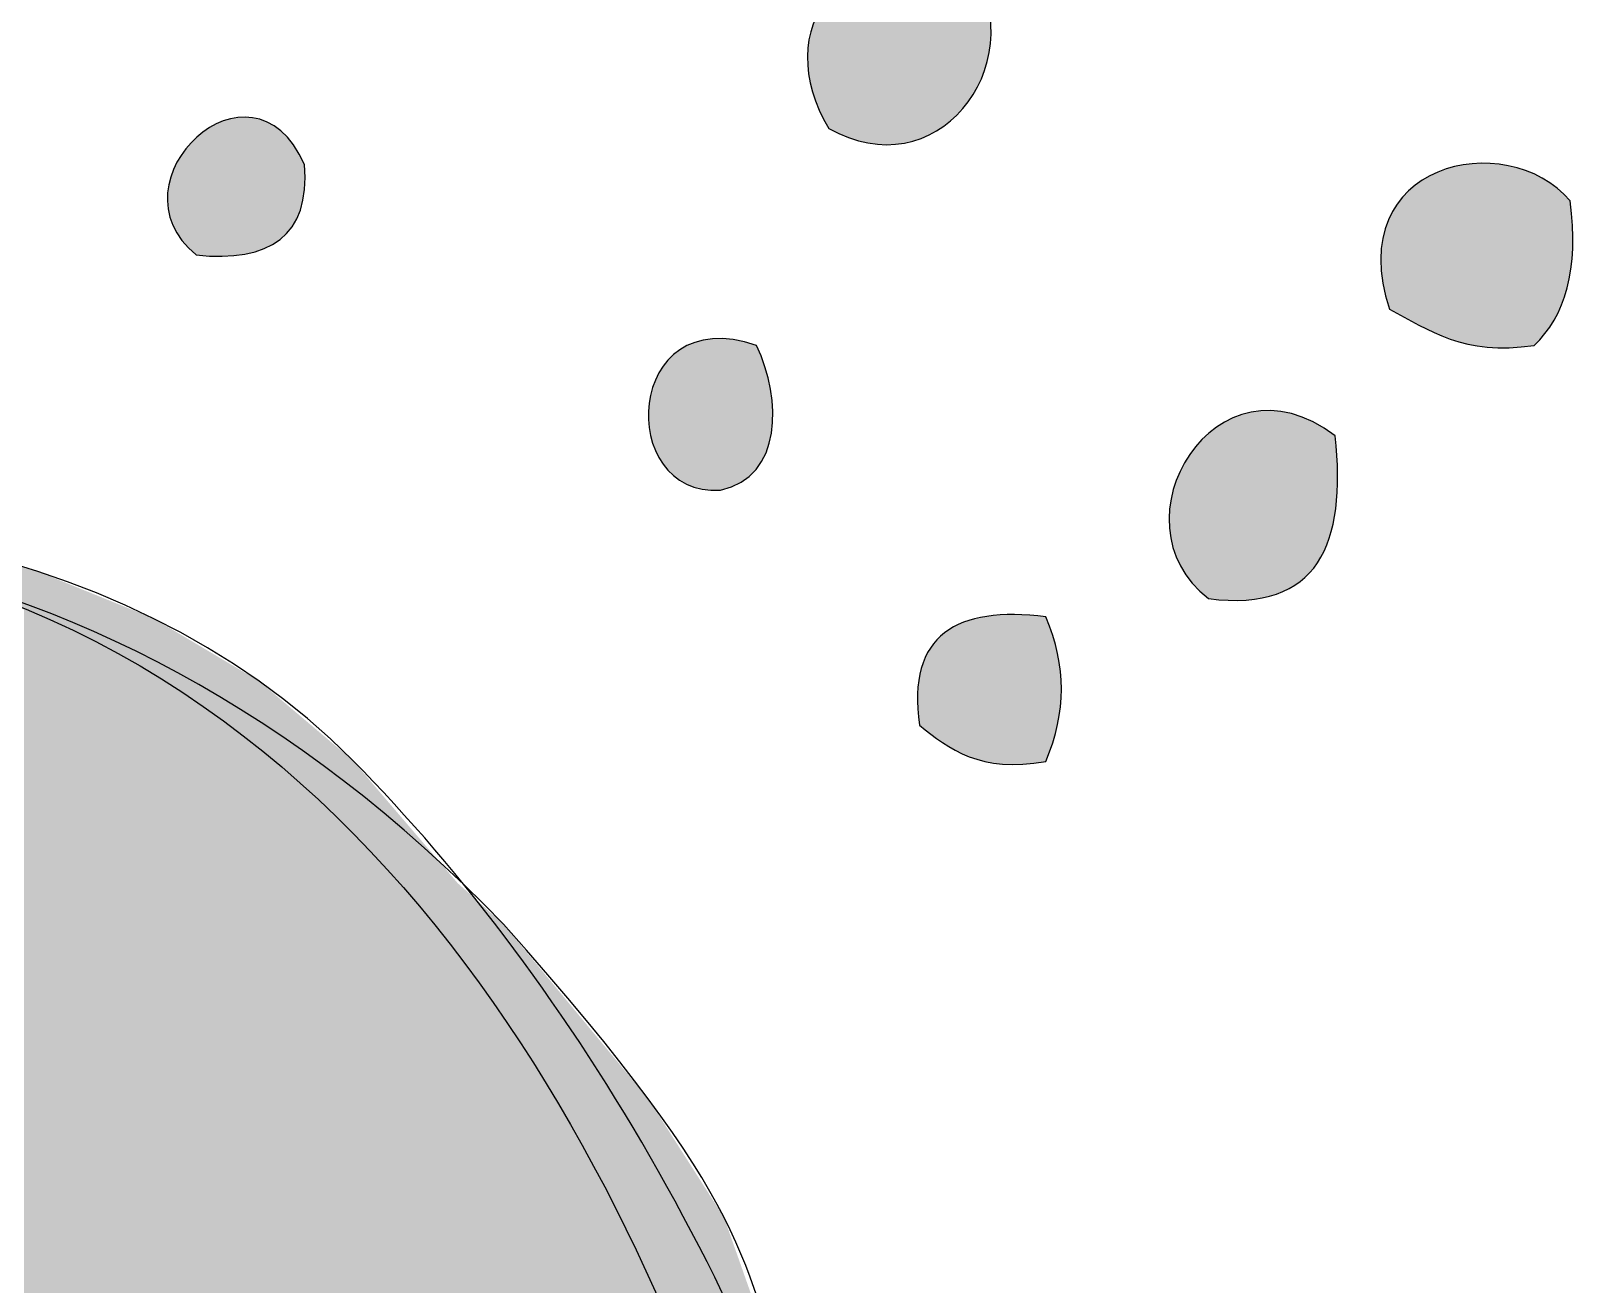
# Model space of a CAD drawing. Extents: x 1.3 to 10.6, y -15.3 to -4.1.
# Drawn here: x 6.541 to 10.571, y -9.14 to -5.879 of the extents above; entities that cross this region are included whole.
import ezdxf

# ---------------------------------------------------------------- set-up
doc = ezdxf.new("R2010")
doc.units = 0
doc.layers.add('_____2', color=7, linetype='CONTINUOUS')

# ---------------------------------------------------------------- blocks, each defined once
blk = doc.blocks.new('*U22')
at = {"layer": '_____2', "color": 7}
for points in [[(6.3361, -7.3134), (6.3361, -7.2282), (6.5587, -7.3985)], [(6.5587, -7.3985), (6.3361, -7.2282), (6.5587, -7.2857)], [(6.5587, -7.3985), (6.5587, -7.2857), (6.5899, -7.4104)], [(6.5899, -7.4104), (6.5899, -7.2983), (6.8251, -7.5317)], [(6.8251, -7.5317), (6.5899, -7.2983), (6.8251, -7.3938)], [(6.8251, -7.5317), (6.8251, -7.3938), (6.8593, -7.5567)], [(6.8593, -7.5567), (6.8593, -7.4077), (7.1346, -7.7579)], [(7.1346, -7.7579), (7.1346, -7.5711), (7.242, -7.8364)], [(7.242, -7.8364), (7.242, -7.6619), (7.3784, -7.9802)], [(7.3784, -7.9802), (7.3784, -7.7773), (7.5924, -8.2058)], [(7.5924, -8.2058), (7.5924, -8.0276), (7.7979, -8.4985)], [(7.7979, -8.4985), (7.7979, -8.2679), (7.8818, -8.618)], [(7.8818, -8.618), (7.8818, -8.3971), (8.116, -9.0512)], [(8.116, -9.0512), (8.116, -8.7573), (8.1747, -9.1886)], [(8.1747, -9.1886), (8.1747, -8.8475), (8.3006, -9.4835)], [(8.3006, -9.4835), (8.3006, -9.1066), (8.4224, -9.8573)]]:
    blk.add_solid(points, dxfattribs=at)
at = {"layer": '_____2', "color": 7, "extrusion": (0, 0, -1)}
for points in [[(-6.5899, -7.4104), (-6.5587, -7.2857), (-6.5899, -7.2983)], [(-6.8593, -7.5567), (-6.8251, -7.3938), (-6.8593, -7.4077)], [(-7.1346, -7.7579), (-6.8593, -7.4077), (-7.1346, -7.5711)], [(-7.242, -7.8364), (-7.1346, -7.5711), (-7.242, -7.6619)], [(-7.3784, -7.9802), (-7.242, -7.6619), (-7.3784, -7.7773)], [(-7.5924, -8.2058), (-7.3784, -7.7773), (-7.5924, -8.0276)], [(-7.7979, -8.4985), (-7.5924, -8.0276), (-7.7979, -8.2679)], [(-7.8818, -8.618), (-7.7979, -8.2679), (-7.8818, -8.3971)], [(-8.116, -9.0512), (-7.8818, -8.3971), (-8.116, -8.7573)], [(-8.1747, -9.1886), (-8.116, -8.7573), (-8.1747, -8.8475)], [(-8.3006, -9.4835), (-8.1747, -8.8475), (-8.3006, -9.1066)], [(-8.4224, -9.8573), (-8.3006, -9.1066), (-8.4224, -9.3572)]]:
    blk.add_solid(points, dxfattribs=at)
blk = doc.blocks.new('BLOCK_3')
at = {"layer": '_____2'}
blk.add_open_spline([(9.4075, -13.2185), (9.1615, -13.0845), (9.0265, -12.8213), (8.9462, -12.5729), (8.631, -11.5962), (8.6734, -10.4626), (8.3006, -9.4835), (7.8696, -8.3514), (6.9691, -6.9765), (5.1191, -7.224), (4.1929, -7.3479), (3.5099, -7.9168), (3.1362, -8.6996), (3.3636, -7.2443), (6.1729, -6.56), (7.3784, -7.7773), (7.9568, -8.3612), (8.4777, -9.248), (8.7157, -10.1751), (8.9755, -11.1871), (8.9349, -12.329), (9.4075, -13.2185)], degree=3, knots=[0, 0, 0, 0, 1, 1, 1, 2, 2, 2, 3, 3, 3, 4, 4, 4, 5, 5, 5, 6, 6, 6, 7, 7, 7, 7], dxfattribs=at)
at = {"layer": '_____2', "color": 7}
blk.add_blockref('*U22', (0, 0), dxfattribs=at)
blk = doc.blocks.new('BLOCK_2')
at = {"layer": '_____2'}
blk.add_blockref('BLOCK_3', (0, 0), dxfattribs=at)
blk = doc.blocks.new('*U6')
at = {"layer": '_____2', "color": 7}
for points in [[(8.7196, -6.1706), (8.6811, -5.7327), (8.7196, -5.7132)], [(8.7213, -6.1708), (8.7196, -5.7132), (8.7213, -5.7123)], [(8.7196, -6.1706), (8.7196, -5.7132), (8.7213, -6.1708)], [(8.7667, -6.1749), (8.7213, -5.7123), (8.7667, -5.6978)], [(8.7213, -6.1708), (8.7213, -5.7123), (8.7667, -6.1749)], [(8.7682, -6.1751), (8.7667, -5.6978), (8.7682, -5.6975)], [(8.7667, -6.1749), (8.7667, -5.6978), (8.7682, -6.1751)], [(8.8146, -6.1708), (8.7682, -5.6975), (8.8146, -5.69)], [(8.8169, -6.1701), (8.8146, -5.69), (8.8169, -5.6896)], [(8.8582, -6.1585), (8.8169, -5.6896), (8.8582, -5.6887)], [(8.8718, -6.1519), (8.8582, -5.6887), (8.8718, -5.6884)], [(8.6463, -6.1459), (8.6179, -5.7878), (8.6463, -5.7583)], [(8.6693, -6.1567), (8.6463, -5.7583), (8.6693, -5.7414)], [(8.6463, -6.1459), (8.6463, -5.7583), (8.6693, -6.1567)], [(8.6811, -6.16), (8.6693, -5.7414), (8.6811, -5.7327)], [(8.6693, -6.1567), (8.6693, -5.7414), (8.6811, -6.16)], [(8.6811, -6.16), (8.6811, -5.7327), (8.7196, -6.1706)], [(8.6172, -6.1312), (8.5939, -5.823), (8.6172, -5.7886)], [(8.6179, -6.1326), (8.6172, -5.7886), (8.6179, -5.7878)], [(8.6172, -6.1312), (8.6172, -5.7886), (8.6179, -6.1326)], [(8.6179, -6.1326), (8.6179, -5.7878), (8.6463, -6.1459)], [(8.5927, -6.085), (8.5768, -5.861), (8.5927, -5.8258)], [(8.5939, -6.0873), (8.5927, -5.8258), (8.5939, -5.823)], [(8.5927, -6.085), (8.5927, -5.8258), (8.5939, -6.0873)], [(8.5939, -6.0873), (8.5939, -5.823), (8.6172, -6.1312)], [(8.5752, -6.0376), (8.5662, -5.9021), (8.5752, -5.8674)], [(8.5768, -6.0421), (8.5752, -5.8674), (8.5768, -5.861)], [(8.5752, -6.0376), (8.5752, -5.8674), (8.5768, -6.0421)], [(8.5768, -6.0421), (8.5768, -5.861), (8.5927, -6.085)], [(8.5651, -5.9909), (8.5622, -5.9455), (8.5651, -5.9139)], [(8.5662, -5.9959), (8.5651, -5.9139), (8.5662, -5.9021)], [(8.5651, -5.9909), (8.5651, -5.9139), (8.5662, -5.9959)], [(8.5662, -5.9959), (8.5662, -5.9021), (8.5752, -6.0376)]]:
    blk.add_solid(points, dxfattribs=at)
at = {"layer": '_____2', "color": 7, "extrusion": (0, 0, -1)}
for points in [[(-8.7682, -6.1751), (-8.7682, -5.6975), (-8.8146, -6.1708)], [(-8.8146, -6.1708), (-8.8146, -5.69), (-8.8169, -6.1701)], [(-8.8169, -6.1701), (-8.8169, -5.6896), (-8.8582, -6.1585)], [(-8.8582, -6.1585), (-8.8582, -5.6887), (-8.8718, -6.1519)], [(-8.8718, -6.1519), (-8.8718, -5.6884), (-8.8984, -6.139)], [(-8.8984, -6.139), (-8.8718, -5.6884), (-8.8984, -5.6912)], [(-8.8984, -6.139), (-8.8984, -5.6912), (-8.9311, -6.1156)], [(-8.9311, -6.1156), (-8.8984, -5.6912), (-8.9311, -5.6947)], [(-8.9311, -6.1156), (-8.9311, -5.6947), (-8.9348, -6.113)], [(-8.9348, -6.113), (-8.9311, -5.6947), (-8.9348, -5.6955)], [(-8.9348, -6.113), (-8.9348, -5.6955), (-8.9666, -6.0812)], [(-8.9666, -6.0812), (-8.9348, -5.6955), (-8.9666, -5.7027)], [(-8.9666, -6.0812), (-8.9666, -5.7027), (-8.9935, -6.0444)], [(-8.9935, -6.0444), (-8.9666, -5.7027), (-8.9935, -5.7088)], [(-8.9935, -6.0444), (-8.9935, -5.7088), (-8.9945, -6.0426)], [(-8.9945, -6.0426), (-8.9935, -5.7088), (-8.9945, -5.709)], [(-8.9945, -6.0426), (-8.9945, -5.709), (-9.0148, -6.0034)], [(-9.0148, -6.0034), (-8.9945, -5.709), (-9.0148, -5.7527)], [(-9.0148, -6.0034), (-9.0148, -5.7527), (-9.0182, -5.9932)], [(-9.0182, -5.9932), (-9.0148, -5.7527), (-9.0182, -5.7601)], [(-9.0182, -5.9932), (-9.0182, -5.7601), (-9.0299, -5.9588)], [(-9.0299, -5.9588), (-9.0182, -5.7601), (-9.0299, -5.8004)], [(-9.0299, -5.9588), (-9.0299, -5.8004), (-9.0331, -5.941)], [(-9.0331, -5.941), (-9.0299, -5.8004), (-9.0331, -5.8114)], [(-9.0331, -5.941), (-9.0331, -5.8114), (-9.0384, -5.9115)], [(-9.0384, -5.9115), (-9.0331, -5.8114), (-9.0384, -5.8524)], [(-9.0384, -5.9115), (-9.0384, -5.8524), (-9.0397, -5.8621)]]:
    blk.add_solid(points, dxfattribs=at)
blk = doc.blocks.new('*U7')
at = {"layer": '_____2', "color": 7}
for points in [[(7.0386, -6.4653), (7.0054, -6.1307), (7.0386, -6.1147)], [(7.0415, -6.4651), (7.0386, -6.1147), (7.0415, -6.1133)], [(7.0694, -6.4637), (7.0415, -6.1133), (7.0694, -6.1066)], [(7.0794, -6.4623), (7.0694, -6.1066), (7.0794, -6.1042)], [(7.0979, -6.4599), (7.0794, -6.1042), (7.0979, -6.1032)], [(7.0987, -6.4597), (7.0979, -6.1032), (7.0987, -6.1032)], [(6.9708, -6.4621), (6.9506, -6.1786), (6.9708, -6.1571)], [(6.9725, -6.4622), (6.9708, -6.1571), (6.9725, -6.1553)], [(6.9708, -6.4621), (6.9708, -6.1571), (6.9725, -6.4622)], [(7.0054, -6.4637), (6.9725, -6.1553), (7.0054, -6.1307)], [(6.9725, -6.4622), (6.9725, -6.1553), (7.0054, -6.4637)], [(7.0054, -6.4637), (7.0054, -6.1307), (7.0386, -6.4653)], [(6.9339, -6.4244), (6.9209, -6.2209), (6.9339, -6.2011)], [(6.9439, -6.436), (6.9339, -6.2011), (6.9439, -6.1858)], [(6.9339, -6.4244), (6.9339, -6.2011), (6.9439, -6.436)], [(6.9506, -6.4437), (6.9439, -6.1858), (6.9506, -6.1786)], [(6.9439, -6.436), (6.9439, -6.1858), (6.9506, -6.4437)], [(6.9506, -6.4437), (6.9506, -6.1786), (6.9708, -6.4621)], [(6.9204, -6.4045), (6.91, -6.2469), (6.9204, -6.2221)], [(6.9209, -6.4053), (6.9204, -6.2221), (6.9209, -6.2209)], [(6.9204, -6.4045), (6.9204, -6.2221), (6.9209, -6.4053)], [(6.9209, -6.4053), (6.9209, -6.2209), (6.9339, -6.4244)], [(6.9026, -6.3633), (6.8981, -6.2936), (6.9026, -6.2703)], [(6.9048, -6.3693), (6.9026, -6.2703), (6.9048, -6.2596)], [(6.9026, -6.3633), (6.9026, -6.2703), (6.9048, -6.3693)], [(6.91, -6.3841), (6.9048, -6.2596), (6.91, -6.2469)], [(6.9048, -6.3693), (6.9048, -6.2596), (6.91, -6.3841)], [(6.91, -6.3841), (6.91, -6.2469), (6.9204, -6.4045)], [(6.8967, -6.3277), (6.8962, -6.3214), (6.8967, -6.3005)], [(6.8981, -6.3424), (6.8967, -6.3005), (6.8981, -6.2936)], [(6.8967, -6.3277), (6.8967, -6.3005), (6.8981, -6.3424)], [(6.8981, -6.3424), (6.8981, -6.2936), (6.9026, -6.3633)]]:
    blk.add_solid(points, dxfattribs=at)
at = {"layer": '_____2', "color": 7, "extrusion": (0, 0, -1)}
for points in [[(-7.0386, -6.4653), (-7.0386, -6.1147), (-7.0415, -6.4651)], [(-7.0415, -6.4651), (-7.0415, -6.1133), (-7.0694, -6.4637)], [(-7.0694, -6.4637), (-7.0694, -6.1066), (-7.0794, -6.4623)], [(-7.0794, -6.4623), (-7.0794, -6.1042), (-7.0979, -6.4599)], [(-7.0979, -6.4599), (-7.0979, -6.1032), (-7.0987, -6.4597)], [(-7.0987, -6.4597), (-7.0987, -6.1032), (-7.1179, -6.4553)], [(-7.1179, -6.4553), (-7.0987, -6.1032), (-7.1179, -6.1047)], [(-7.1179, -6.4553), (-7.1179, -6.1047), (-7.1243, -6.4539)], [(-7.1243, -6.4539), (-7.1179, -6.1047), (-7.1243, -6.1061)], [(-7.1243, -6.4539), (-7.1243, -6.1061), (-7.137, -6.4495)], [(-7.137, -6.4495), (-7.1243, -6.1061), (-7.137, -6.1089)], [(-7.137, -6.4495), (-7.137, -6.1089), (-7.1483, -6.4456)], [(-7.1483, -6.4456), (-7.137, -6.1089), (-7.1483, -6.1132)], [(-7.1483, -6.4456), (-7.1483, -6.1132), (-7.1558, -6.4419)], [(-7.1558, -6.4419), (-7.1483, -6.1132), (-7.1558, -6.116)], [(-7.1558, -6.4419), (-7.1558, -6.116), (-7.17, -6.4349)], [(-7.17, -6.4349), (-7.1558, -6.116), (-7.17, -6.1239)], [(-7.17, -6.4349), (-7.17, -6.1239), (-7.1741, -6.4322)], [(-7.1741, -6.4322), (-7.17, -6.1239), (-7.1741, -6.1261)], [(-7.1741, -6.4322), (-7.1741, -6.1261), (-7.1894, -6.4219)], [(-7.1894, -6.4219), (-7.1741, -6.1261), (-7.1894, -6.1375)], [(-7.1894, -6.4219), (-7.1894, -6.1375), (-7.1918, -6.4198)], [(-7.1918, -6.4198), (-7.1894, -6.1375), (-7.1918, -6.1393)], [(-7.1918, -6.4198), (-7.1918, -6.1393), (-7.2063, -6.4065)], [(-7.2063, -6.4065), (-7.1918, -6.1393), (-7.2063, -6.1536)], [(-7.2063, -6.4065), (-7.2063, -6.1536), (-7.2086, -6.4037)], [(-7.2086, -6.4037), (-7.2063, -6.1536), (-7.2086, -6.1559)], [(-7.2086, -6.4037), (-7.2086, -6.1559), (-7.2208, -6.3886)], [(-7.2208, -6.3886), (-7.2086, -6.1559), (-7.2208, -6.1711)], [(-7.2208, -6.3886), (-7.2208, -6.1711), (-7.2246, -6.3822)], [(-7.2246, -6.3822), (-7.2208, -6.1711), (-7.2246, -6.1759)], [(-7.2246, -6.3822), (-7.2246, -6.1759), (-7.2327, -6.3682)], [(-7.2327, -6.3682), (-7.2246, -6.1759), (-7.2327, -6.1889)], [(-7.2327, -6.3682), (-7.2327, -6.1889), (-7.2394, -6.3519)], [(-7.2394, -6.3519), (-7.2327, -6.1889), (-7.2394, -6.1995)], [(-7.2394, -6.3519), (-7.2394, -6.1995), (-7.2421, -6.3453)], [(-7.2421, -6.3453), (-7.2394, -6.1995), (-7.2421, -6.2049)], [(-7.2421, -6.3453), (-7.2421, -6.2049), (-7.2489, -6.3197)], [(-7.2489, -6.3197), (-7.2421, -6.2049), (-7.2489, -6.2186)], [(-7.2489, -6.3197), (-7.2489, -6.2186), (-7.253, -6.2915)], [(-7.253, -6.2915), (-7.2489, -6.2186), (-7.253, -6.2268)], [(-7.253, -6.2915), (-7.253, -6.2268), (-7.2543, -6.2605)]]:
    blk.add_solid(points, dxfattribs=at)
blk = doc.blocks.new('*U8')
at = {"layer": '_____2', "color": 7}
for points in [[(10.235, -6.6808), (10.2029, -6.2462), (10.235, -6.2357)], [(10.2465, -6.6841), (10.235, -6.2357), (10.2465, -6.2319)], [(10.235, -6.6808), (10.235, -6.2357), (10.2465, -6.6841)], [(10.2808, -6.6938), (10.2465, -6.2319), (10.2808, -6.2263)], [(10.2465, -6.6841), (10.2465, -6.2319), (10.2808, -6.6938)], [(10.2925, -6.6957), (10.2808, -6.2263), (10.2925, -6.2244)], [(10.2808, -6.6938), (10.2808, -6.2263), (10.2925, -6.6957)], [(10.3317, -6.7018), (10.2925, -6.2244), (10.3317, -6.2238)], [(10.2925, -6.6957), (10.2925, -6.2244), (10.3317, -6.7018)], [(10.3394, -6.702), (10.3317, -6.2238), (10.3394, -6.2237)], [(10.3317, -6.7018), (10.3317, -6.2238), (10.3394, -6.702)], [(10.3394, -6.702), (10.3394, -6.2237), (10.3862, -6.7034)], [(10.3862, -6.7034), (10.3862, -6.2296), (10.3889, -6.7035)], [(10.1536, -6.6445), (10.127, -6.2949), (10.1536, -6.2742)], [(10.1626, -6.649), (10.1536, -6.2742), (10.1626, -6.2672)], [(10.1536, -6.6445), (10.1536, -6.2742), (10.1626, -6.649)], [(10.1931, -6.6639), (10.1626, -6.2672), (10.1931, -6.2513)], [(10.1626, -6.649), (10.1626, -6.2672), (10.1931, -6.6639)], [(10.2029, -6.6678), (10.1931, -6.2513), (10.2029, -6.2462)], [(10.1931, -6.6639), (10.1931, -6.2513), (10.2029, -6.6678)], [(10.2029, -6.6678), (10.2029, -6.2462), (10.235, -6.6808)], [(10.127, -6.6302), (10.0972, -6.3295), (10.127, -6.2949)], [(10.127, -6.6302), (10.127, -6.2949), (10.1536, -6.6445)], [(10.0772, -6.6034), (10.0744, -6.3707), (10.0772, -6.3648)], [(10.0848, -6.6075), (10.0772, -6.3648), (10.0848, -6.3492)], [(10.0772, -6.6034), (10.0772, -6.3648), (10.0848, -6.6075)], [(10.0972, -6.6141), (10.0848, -6.3492), (10.0972, -6.3295)], [(10.0848, -6.6075), (10.0848, -6.3492), (10.0972, -6.6141)], [(10.0972, -6.6141), (10.0972, -6.3295), (10.127, -6.6302)], [(10.066, -6.5632), (10.06, -6.4178), (10.066, -6.3939)], [(10.0671, -6.5684), (10.066, -6.3939), (10.0671, -6.3908)], [(10.066, -6.5632), (10.066, -6.3939), (10.0671, -6.5684)], [(10.0744, -6.5935), (10.0671, -6.3908), (10.0744, -6.3707)], [(10.0671, -6.5684), (10.0671, -6.3908), (10.0744, -6.5935)], [(10.0744, -6.5935), (10.0744, -6.3707), (10.0772, -6.6034)], [(10.0559, -6.5035), (10.0546, -6.4735), (10.0559, -6.4459)], [(10.056, -6.5037), (10.0559, -6.4459), (10.056, -6.4453)], [(10.0559, -6.5035), (10.0559, -6.4459), (10.056, -6.5037)], [(10.0598, -6.5332), (10.056, -6.4453), (10.0598, -6.4187)], [(10.056, -6.5037), (10.056, -6.4453), (10.0598, -6.5332)], [(10.06, -6.5351), (10.0598, -6.4187), (10.06, -6.4178)], [(10.0598, -6.5332), (10.0598, -6.4187), (10.06, -6.5351)], [(10.06, -6.5351), (10.06, -6.4178), (10.066, -6.5632)]]:
    blk.add_solid(points, dxfattribs=at)
at = {"layer": '_____2', "color": 7, "extrusion": (0, 0, -1)}
for points in [[(-10.3862, -6.7034), (-10.3394, -6.2237), (-10.3862, -6.2296)], [(-10.3889, -6.7035), (-10.3862, -6.2296), (-10.3889, -6.2304)], [(-10.3889, -6.7035), (-10.3889, -6.2304), (-10.4316, -6.6995)], [(-10.4316, -6.6995), (-10.3889, -6.2304), (-10.4316, -6.2424)], [(-10.4316, -6.6995), (-10.4316, -6.2424), (-10.4538, -6.6974)], [(-10.4538, -6.6974), (-10.4316, -6.2424), (-10.4538, -6.2524)], [(-10.4538, -6.6974), (-10.4538, -6.2524), (-10.4745, -6.6748)], [(-10.4745, -6.6748), (-10.4538, -6.2524), (-10.4745, -6.2618)], [(-10.4745, -6.6748), (-10.4745, -6.2618), (-10.4819, -6.6668)], [(-10.4819, -6.6668), (-10.4745, -6.2618), (-10.4819, -6.2668)], [(-10.4819, -6.6668), (-10.4819, -6.2668), (-10.5057, -6.6317)], [(-10.5057, -6.6317), (-10.4819, -6.2668), (-10.5057, -6.2827)], [(-10.5057, -6.6317), (-10.5057, -6.2827), (-10.5137, -6.6154)], [(-10.5137, -6.6154), (-10.5057, -6.2827), (-10.5137, -6.288)], [(-10.5137, -6.6154), (-10.5137, -6.288), (-10.525, -6.5922)], [(-10.525, -6.5922), (-10.5137, -6.288), (-10.525, -6.2989)], [(-10.525, -6.5922), (-10.525, -6.2989), (-10.5396, -6.548)], [(-10.5396, -6.548), (-10.525, -6.2989), (-10.5396, -6.3129)], [(-10.5396, -6.548), (-10.5396, -6.3129), (-10.5478, -6.5064)], [(-10.5478, -6.5064), (-10.5396, -6.3129), (-10.5478, -6.3209)], [(-10.5478, -6.5064), (-10.5478, -6.3209), (-10.5493, -6.4989)], [(-10.5493, -6.4989), (-10.5478, -6.3209), (-10.5493, -6.3375)], [(-10.5493, -6.4989), (-10.5493, -6.3375), (-10.5536, -6.4498)], [(-10.5536, -6.4498), (-10.5493, -6.3375), (-10.5536, -6.3855)], [(-10.5536, -6.4498), (-10.5536, -6.3855), (-10.5541, -6.4448)]]:
    blk.add_solid(points, dxfattribs=at)
blk = doc.blocks.new('*U9')
at = {"layer": '_____2', "color": 7}
for points in [[(8.2879, -7.0716), (8.2688, -6.6896), (8.2879, -6.6844)], [(8.2909, -7.072), (8.2879, -6.6844), (8.2909, -6.6835)], [(8.2879, -7.0716), (8.2879, -6.6844), (8.2909, -7.072)], [(8.3109, -7.0743), (8.2909, -6.6835), (8.3109, -6.6807)], [(8.2909, -7.072), (8.2909, -6.6835), (8.3109, -7.0743)], [(8.3149, -7.0742), (8.3109, -6.6807), (8.3149, -6.6802)], [(8.3358, -7.074), (8.3149, -6.6802), (8.3358, -6.6798)], [(8.3408, -7.0725), (8.3358, -6.6798), (8.3408, -6.6797)], [(8.213, -7.0361), (8.1991, -6.7358), (8.213, -6.7221)], [(8.2137, -7.0367), (8.213, -6.7221), (8.2137, -6.7213)], [(8.213, -7.0361), (8.213, -6.7221), (8.2137, -7.0367)], [(8.2291, -7.0483), (8.2137, -6.7213), (8.2291, -6.7096)], [(8.2137, -7.0367), (8.2137, -6.7213), (8.2291, -7.0483)], [(8.2302, -7.0489), (8.2291, -6.7096), (8.2302, -6.7087)], [(8.2291, -7.0483), (8.2291, -6.7096), (8.2302, -7.0489)], [(8.2469, -7.0584), (8.2302, -6.7087), (8.2469, -6.699)], [(8.2302, -7.0489), (8.2302, -6.7087), (8.2469, -7.0584)], [(8.2486, -7.0591), (8.2469, -6.699), (8.2486, -6.698)], [(8.2469, -7.0584), (8.2469, -6.699), (8.2486, -7.0591)], [(8.2665, -7.0662), (8.2486, -6.698), (8.2665, -6.6905)], [(8.2486, -7.0591), (8.2486, -6.698), (8.2665, -7.0662)], [(8.2688, -7.0668), (8.2665, -6.6905), (8.2688, -6.6896)], [(8.2665, -7.0662), (8.2665, -6.6905), (8.2688, -7.0668)], [(8.2688, -7.0668), (8.2688, -6.6896), (8.2879, -7.0716)], [(8.1753, -6.9894), (8.1663, -6.7903), (8.1753, -6.7693)], [(8.1754, -6.9895), (8.1753, -6.7693), (8.1754, -6.7692)], [(8.1753, -6.9894), (8.1753, -6.7693), (8.1754, -6.9895)], [(8.1861, -7.0065), (8.1754, -6.7692), (8.1861, -6.7522)], [(8.1754, -6.9895), (8.1754, -6.7692), (8.1861, -7.0065)], [(8.1863, -7.0067), (8.1861, -6.7522), (8.1863, -6.7518)], [(8.1861, -7.0065), (8.1861, -6.7522), (8.1863, -7.0067)], [(8.1987, -7.0221), (8.1863, -6.7518), (8.1987, -6.7363)], [(8.1863, -7.0067), (8.1863, -6.7518), (8.1987, -7.0221)], [(8.1991, -7.0225), (8.1987, -6.7363), (8.1991, -6.7358)], [(8.1987, -7.0221), (8.1987, -6.7363), (8.1991, -7.0225)], [(8.1991, -7.0225), (8.1991, -6.7358), (8.213, -7.0361)], [(8.159, -6.9484), (8.1537, -6.8314), (8.159, -6.8073)], [(8.1663, -6.9711), (8.159, -6.8073), (8.1663, -6.7903)], [(8.159, -6.9484), (8.159, -6.8073), (8.1663, -6.9711)], [(8.1663, -6.9711), (8.1663, -6.7903), (8.1753, -6.9894)], [(8.15, -6.9037), (8.1482, -6.8903), (8.15, -6.8482)], [(8.1537, -6.9318), (8.15, -6.8482), (8.1537, -6.8314)], [(8.15, -6.9037), (8.15, -6.8482), (8.1537, -6.9318)], [(8.1537, -6.9318), (8.1537, -6.8314), (8.159, -6.9484)]]:
    blk.add_solid(points, dxfattribs=at)
at = {"layer": '_____2', "color": 7, "extrusion": (0, 0, -1)}
for points in [[(-8.3109, -7.0743), (-8.3109, -6.6807), (-8.3149, -7.0742)], [(-8.3149, -7.0742), (-8.3149, -6.6802), (-8.3358, -7.074)], [(-8.3358, -7.074), (-8.3358, -6.6798), (-8.3408, -7.0725)], [(-8.3408, -7.0725), (-8.3408, -6.6797), (-8.3643, -7.0656)], [(-8.3643, -7.0656), (-8.3408, -6.6797), (-8.3643, -6.6818)], [(-8.3643, -7.0656), (-8.3643, -6.6818), (-8.3686, -7.0635)], [(-8.3686, -7.0635), (-8.3643, -6.6818), (-8.3686, -6.6822)], [(-8.3686, -7.0635), (-8.3686, -6.6822), (-8.3892, -7.0536)], [(-8.3892, -7.0536), (-8.3686, -6.6822), (-8.3892, -6.6863)], [(-8.3892, -7.0536), (-8.3892, -6.6863), (-8.3982, -7.0472)], [(-8.3982, -7.0472), (-8.3892, -6.6863), (-8.3982, -6.6881)], [(-8.3982, -7.0472), (-8.3982, -6.6881), (-8.4105, -7.0384)], [(-8.4105, -7.0384), (-8.3982, -6.6881), (-8.4105, -6.6917)], [(-8.4105, -7.0384), (-8.4105, -6.6917), (-8.4283, -7.0204)], [(-8.4283, -7.0204), (-8.4105, -6.6917), (-8.4283, -6.697)], [(-8.4283, -7.0204), (-8.4283, -6.697), (-8.4298, -7.0183)], [(-8.4298, -7.0183), (-8.4283, -6.697), (-8.4298, -6.6974)], [(-8.4298, -7.0183), (-8.4298, -6.6974), (-8.4429, -6.9998)], [(-8.4429, -6.9998), (-8.4298, -6.6974), (-8.4429, -6.7311)], [(-8.4429, -6.9998), (-8.4429, -6.7311), (-8.4513, -6.9829)], [(-8.4513, -6.9829), (-8.4429, -6.7311), (-8.4513, -6.7528)], [(-8.4513, -6.9829), (-8.4513, -6.7528), (-8.4543, -6.9769)], [(-8.4543, -6.9769), (-8.4513, -6.7528), (-8.4543, -6.765)], [(-8.4543, -6.9769), (-8.4543, -6.765), (-8.4628, -6.9521)], [(-8.4628, -6.9521), (-8.4543, -6.765), (-8.4628, -6.7992)], [(-8.4628, -6.9521), (-8.4628, -6.7992), (-8.4657, -6.9384)], [(-8.4657, -6.9384), (-8.4628, -6.7992), (-8.4657, -6.8111)], [(-8.4657, -6.9384), (-8.4657, -6.8111), (-8.4684, -6.9258)], [(-8.4684, -6.9258), (-8.4657, -6.8111), (-8.4684, -6.8301)], [(-8.4684, -6.9258), (-8.4684, -6.8301), (-8.4699, -6.9121)], [(-8.4699, -6.9121), (-8.4684, -6.8301), (-8.4699, -6.8405)], [(-8.4699, -6.9121), (-8.4699, -6.8405), (-8.4714, -6.8982)], [(-8.4714, -6.8982), (-8.4699, -6.8405), (-8.4714, -6.863)], [(-8.4714, -6.8982), (-8.4714, -6.863), (-8.4718, -6.8696)]]:
    blk.add_solid(points, dxfattribs=at)
blk = doc.blocks.new('*U10')
at = {"layer": '_____2', "color": 7}
for points in [[(9.6694, -7.3605), (9.6576, -6.8929), (9.6694, -6.8862)], [(9.7041, -7.36), (9.6694, -6.8862), (9.7041, -6.8753)], [(9.7168, -7.3584), (9.7041, -6.8753), (9.7168, -6.8713)], [(9.7419, -7.3551), (9.7168, -6.8713), (9.7419, -6.8678)], [(9.7458, -7.3547), (9.7419, -6.8678), (9.7458, -6.8677)], [(9.7679, -7.3488), (9.7458, -6.8677), (9.7679, -6.8671)], [(9.6063, -7.3565), (9.5888, -6.9427), (9.6063, -6.9278)], [(9.6265, -7.3581), (9.6063, -6.9278), (9.6265, -6.9105)], [(9.6063, -7.3565), (9.6063, -6.9278), (9.6265, -7.3581)], [(9.6576, -7.3607), (9.6265, -6.9105), (9.6576, -6.8929)], [(9.6265, -7.3581), (9.6265, -6.9105), (9.6576, -7.3607)], [(9.5835, -7.3371), (9.5637, -6.9733), (9.5835, -6.9492)], [(9.5888, -7.3417), (9.5835, -6.9492), (9.5888, -6.9427)], [(9.5835, -7.3371), (9.5835, -6.9492), (9.5888, -7.3417)], [(9.5888, -7.3417), (9.5888, -6.9427), (9.6063, -7.3565)], [(9.5469, -7.2944), (9.533, -7.0234), (9.5469, -6.9991)], [(9.5571, -7.3077), (9.5469, -6.9991), (9.5571, -6.9814)], [(9.5469, -7.2944), (9.5469, -6.9991), (9.5571, -7.3077)], [(9.5637, -7.3164), (9.5571, -6.9814), (9.5637, -6.9733)], [(9.5571, -7.3077), (9.5571, -6.9814), (9.5637, -7.3164)], [(9.5637, -7.3164), (9.5637, -6.9733), (9.5835, -7.3371)], [(9.532, -7.269), (9.5144, -7.0727), (9.532, -7.0252)], [(9.533, -7.2715), (9.532, -7.0252), (9.533, -7.0234)], [(9.532, -7.269), (9.532, -7.0252), (9.533, -7.2715)], [(9.533, -7.2715), (9.533, -7.0234), (9.5469, -7.2944)], [(9.5135, -7.2233), (9.5049, -7.1225), (9.5135, -7.0773)], [(9.5144, -7.2254), (9.5135, -7.0773), (9.5144, -7.0727)], [(9.5135, -7.2233), (9.5135, -7.0773), (9.5144, -7.2254)], [(9.5144, -7.2254), (9.5144, -7.0727), (9.532, -7.269)], [(9.5049, -7.1761), (9.5044, -7.1732), (9.5049, -7.1225)], [(9.5049, -7.1761), (9.5049, -7.1225), (9.5135, -7.2233)]]:
    blk.add_solid(points, dxfattribs=at)
at = {"layer": '_____2', "color": 7, "extrusion": (0, 0, -1)}
for points in [[(-9.6694, -7.3605), (-9.6694, -6.8862), (-9.7041, -7.36)], [(-9.7041, -7.36), (-9.7041, -6.8753), (-9.7168, -7.3584)], [(-9.7168, -7.3584), (-9.7168, -6.8713), (-9.7419, -7.3551)], [(-9.7419, -7.3551), (-9.7419, -6.8678), (-9.7458, -7.3547)], [(-9.7458, -7.3547), (-9.7458, -6.8677), (-9.7679, -7.3488)], [(-9.7679, -7.3488), (-9.7679, -6.8671), (-9.783, -7.3448)], [(-9.783, -7.3448), (-9.7679, -6.8671), (-9.783, -6.8684)], [(-9.783, -7.3448), (-9.783, -6.8684), (-9.7946, -7.3397)], [(-9.7946, -7.3397), (-9.783, -6.8684), (-9.7946, -6.8694)], [(-9.7946, -7.3397), (-9.7946, -6.8694), (-9.8158, -7.3305)], [(-9.8158, -7.3305), (-9.7946, -6.8694), (-9.8158, -6.8738)], [(-9.8158, -7.3305), (-9.8158, -6.8738), (-9.8219, -7.3265)], [(-9.8219, -7.3265), (-9.8158, -6.8738), (-9.8219, -6.875)], [(-9.8219, -7.3265), (-9.8219, -6.875), (-9.8445, -7.312)], [(-9.8445, -7.312), (-9.8219, -6.875), (-9.8445, -6.8822)], [(-9.8445, -7.312), (-9.8445, -6.8822), (-9.8499, -7.3071)], [(-9.8499, -7.3071), (-9.8445, -6.8822), (-9.8499, -6.884)], [(-9.8499, -7.3071), (-9.8499, -6.884), (-9.869, -7.2895)], [(-9.869, -7.2895), (-9.8499, -6.884), (-9.869, -6.8924)], [(-9.6576, -7.3607), (-9.6576, -6.8929), (-9.6694, -7.3605)], [(-9.869, -7.2895), (-9.869, -6.8924), (-9.8782, -7.2778)], [(-9.8782, -7.2778), (-9.869, -6.8924), (-9.8782, -6.8965)], [(-9.8782, -7.2778), (-9.8782, -6.8965), (-9.8897, -7.2632)], [(-9.8897, -7.2632), (-9.8782, -6.8965), (-9.8897, -6.903)], [(-9.8897, -7.2632), (-9.8897, -6.903), (-9.9068, -7.2331)], [(-9.9068, -7.2331), (-9.8897, -6.903), (-9.9068, -6.9126)], [(-9.9068, -7.2331), (-9.9068, -6.9126), (-9.907, -7.2325)], [(-9.907, -7.2325), (-9.9068, -6.9126), (-9.907, -6.9127)], [(-9.907, -7.2325), (-9.907, -6.9127), (-9.9202, -7.1995)], [(-9.9202, -7.1995), (-9.907, -6.9127), (-9.9202, -6.9219)], [(-9.9202, -7.1995), (-9.9202, -6.9219), (-9.9303, -7.1625)], [(-9.9303, -7.1625), (-9.9202, -6.9219), (-9.9303, -6.929)], [(-9.9303, -7.1625), (-9.9303, -6.929), (-9.936, -7.1293)], [(-9.936, -7.1293), (-9.9303, -6.929), (-9.936, -6.9329)], [(-9.936, -7.1293), (-9.936, -6.9329), (-9.9372, -7.1223)], [(-9.9372, -7.1223), (-9.936, -6.9329), (-9.9372, -6.9528)], [(-9.9372, -7.1223), (-9.9372, -6.9528), (-9.941, -7.0791)], [(-9.941, -7.0791), (-9.9372, -6.9528), (-9.941, -7.0169)], [(-9.941, -7.0791), (-9.941, -7.0169), (-9.942, -7.033)]]:
    blk.add_solid(points, dxfattribs=at)
blk = doc.blocks.new('*U11')
at = {"layer": '_____2', "color": 7}
for points in [[(6.5231, -9.2361), (6.5231, -7.3721), (6.6294, -9.4003)], [(6.6294, -9.4003), (6.6294, -7.4193), (6.6411, -9.4339)], [(6.6411, -9.4339), (6.6411, -7.4245), (6.6951, -9.5893)], [(6.6951, -9.5893), (6.6951, -7.4484), (6.7224, -9.9968)], [(7.2492, -12.5138), (7.2492, -7.7619), (7.3544, -12.5226)], [(7.3544, -12.5226), (7.3544, -7.8304), (7.4886, -12.5339)], [(7.4886, -12.5339), (7.4886, -7.9507), (7.7708, -12.6648)], [(7.7708, -12.6648), (7.7708, -8.2036), (7.7936, -12.6754)], [(7.7936, -12.6754), (7.7936, -8.2312), (8.1062, -12.8764)], [(8.1062, -12.8764), (8.1062, -8.6082), (8.1479, -12.9114)], [(8.1479, -12.9114), (8.1479, -8.6585), (8.345, -13.0764)], [(8.345, -13.0764), (8.345, -8.967), (8.3806, -13.1062)], [(8.3806, -13.1062), (8.3806, -9.0679), (8.5239, -13.2775)]]:
    blk.add_solid(points, dxfattribs=at)
at = {"layer": '_____2', "color": 7, "extrusion": (0, 0, -1)}
for points in [[(-6.6294, -9.4003), (-6.5231, -7.3721), (-6.6294, -7.4193)], [(-6.6411, -9.4339), (-6.6294, -7.4193), (-6.6411, -7.4245)], [(-6.6951, -9.5893), (-6.6411, -7.4245), (-6.6951, -7.4484)], [(-6.7224, -9.9968), (-6.6951, -7.4484), (-6.7224, -7.4605)], [(-6.7224, -12.5658), (-6.7224, -7.4605), (-6.8533, -12.5453)], [(-6.8533, -12.5453), (-6.7224, -7.4605), (-6.8533, -7.5187)], [(-6.8533, -12.5453), (-6.8533, -7.5187), (-6.9235, -12.5397)], [(-6.9235, -12.5397), (-6.8533, -7.5187), (-6.9235, -7.5499)], [(-6.9235, -12.5397), (-6.9235, -7.5499), (-7.2492, -12.5138)], [(-7.2492, -12.5138), (-6.9235, -7.5499), (-7.2492, -7.7619)], [(-7.3544, -12.5226), (-7.2492, -7.7619), (-7.3544, -7.8304)], [(-7.4886, -12.5339), (-7.3544, -7.8304), (-7.4886, -7.9507)], [(-7.7708, -12.6648), (-7.4886, -7.9507), (-7.7708, -8.2036)], [(-7.7936, -12.6754), (-7.7708, -8.2036), (-7.7936, -8.2312)], [(-8.1062, -12.8764), (-7.7936, -8.2312), (-8.1062, -8.6082)], [(-8.1479, -12.9114), (-8.1062, -8.6082), (-8.1479, -8.6585)], [(-8.345, -13.0764), (-8.1479, -8.6585), (-8.345, -8.967)], [(-8.3806, -13.1062), (-8.345, -8.967), (-8.3806, -9.0679)], [(-8.5239, -13.2775), (-8.3806, -9.0679), (-8.5239, -9.4745)]]:
    blk.add_solid(points, dxfattribs=at)
blk = doc.blocks.new('*U12')
at = {"layer": '_____2', "color": 7}
for points in [[(8.9832, -7.7678), (8.9681, -7.4181), (8.9832, -7.4133)], [(8.9971, -7.772), (8.9832, -7.4133), (8.9971, -7.4089)], [(8.9832, -7.7678), (8.9832, -7.4133), (8.9971, -7.772)], [(9.0239, -7.7801), (8.9971, -7.4089), (9.0239, -7.4036)], [(8.9971, -7.772), (8.9971, -7.4089), (9.0239, -7.7801)], [(9.029, -7.7809), (9.0239, -7.4036), (9.029, -7.4025)], [(9.0239, -7.7801), (9.0239, -7.4036), (9.029, -7.7809)], [(9.0636, -7.786), (9.029, -7.4025), (9.0636, -7.3989)], [(9.029, -7.7809), (9.029, -7.4025), (9.0636, -7.786)], [(9.07, -7.787), (9.0636, -7.3989), (9.07, -7.3987)], [(9.0636, -7.786), (9.0636, -7.3989), (9.07, -7.787)], [(9.0954, -7.788), (9.07, -7.3987), (9.0954, -7.3981)], [(9.07, -7.787), (9.07, -7.3987), (9.0954, -7.788)], [(9.1008, -7.7879), (9.0954, -7.3981), (9.1008, -7.3979)], [(8.914, -7.7312), (8.8989, -7.4636), (8.914, -7.4499)], [(8.9189, -7.7342), (8.914, -7.4499), (8.9189, -7.4454)], [(8.914, -7.7312), (8.914, -7.4499), (8.9189, -7.7342)], [(8.942, -7.7482), (8.9189, -7.4454), (8.942, -7.4303)], [(8.9189, -7.7342), (8.9189, -7.4454), (8.942, -7.7482)], [(8.9469, -7.7512), (8.942, -7.4303), (8.9469, -7.4279)], [(8.942, -7.7482), (8.942, -7.4303), (8.9469, -7.7512)], [(8.9681, -7.7609), (8.9469, -7.4279), (8.9681, -7.4181)], [(8.9469, -7.7512), (8.9469, -7.4279), (8.9681, -7.7609)], [(8.9681, -7.7609), (8.9681, -7.4181), (8.9832, -7.7678)], [(8.8821, -7.7073), (8.8686, -7.5098), (8.8821, -7.4851)], [(8.8989, -7.7199), (8.8821, -7.4851), (8.8989, -7.4636)], [(8.8821, -7.7073), (8.8821, -7.4851), (8.8989, -7.7199)], [(8.8989, -7.7199), (8.8989, -7.4636), (8.914, -7.7312)], [(8.8686, -7.6971), (8.8585, -7.5379), (8.8686, -7.5098)], [(8.8686, -7.6971), (8.8686, -7.5098), (8.8821, -7.7073)], [(8.8518, -7.6685), (8.8493, -7.5983), (8.8518, -7.5694)], [(8.8536, -7.6858), (8.8518, -7.5694), (8.8536, -7.5611)], [(8.8518, -7.6685), (8.8518, -7.5694), (8.8536, -7.6858)], [(8.8585, -7.6895), (8.8536, -7.5611), (8.8585, -7.5379)], [(8.8536, -7.6858), (8.8536, -7.5611), (8.8585, -7.6895)], [(8.8585, -7.6895), (8.8585, -7.5379), (8.8686, -7.6971)], [(8.8493, -7.6433), (8.8487, -7.6046), (8.8493, -7.5983)], [(8.8493, -7.6433), (8.8493, -7.5983), (8.8518, -7.6685)]]:
    blk.add_solid(points, dxfattribs=at)
at = {"layer": '_____2', "color": 7, "extrusion": (0, 0, -1)}
for points in [[(-9.0954, -7.788), (-9.0954, -7.3981), (-9.1008, -7.7879)], [(-9.1008, -7.7879), (-9.1008, -7.3979), (-9.1226, -7.7873)], [(-9.1226, -7.7873), (-9.1008, -7.3979), (-9.1226, -7.3988)], [(-9.1226, -7.7873), (-9.1226, -7.3988), (-9.1406, -7.7857)], [(-9.1406, -7.7857), (-9.1226, -7.3988), (-9.1406, -7.3995)], [(-9.1406, -7.7857), (-9.1406, -7.3995), (-9.1517, -7.7847)], [(-9.1517, -7.7847), (-9.1406, -7.3995), (-9.1517, -7.4005)], [(-9.1517, -7.7847), (-9.1517, -7.4005), (-9.1829, -7.7801)], [(-9.1829, -7.7801), (-9.1517, -7.4005), (-9.1829, -7.4035)], [(-9.1829, -7.7801), (-9.1829, -7.4035), (-9.2006, -7.7314)], [(-9.2006, -7.7314), (-9.1829, -7.4035), (-9.2006, -7.4521)], [(-9.2006, -7.7314), (-9.2006, -7.4521), (-9.2133, -7.6841)], [(-9.2133, -7.6841), (-9.2006, -7.4521), (-9.2133, -7.4994)], [(-9.2133, -7.6841), (-9.2133, -7.4994), (-9.2209, -7.6377)], [(-9.2209, -7.6377), (-9.2133, -7.4994), (-9.2209, -7.5458)], [(-9.2209, -7.6377), (-9.2209, -7.5458), (-9.2235, -7.5917)]]:
    blk.add_solid(points, dxfattribs=at)

msp = doc.modelspace()

# ---------------------------------------------------------------- linework, layer by layer
at = {"layer": '_____2'}
for points, knots in [([(8.9945, -5.709), (9.146, -5.9797), (8.8942, -6.2897), (8.6179, -6.1326), (8.4625, -5.8791), (8.6458, -5.61), (8.9945, -5.709)], [0, 0, 0, 0, 1, 1, 1, 2, 2, 2, 2]), ([(7.253, -6.2268), (7.2678, -6.4139), (7.1627, -6.4816), (6.9708, -6.4621), (6.7365, -6.2702), (7.1155, -5.9142), (7.253, -6.2268)], [0, 0, 0, 0, 1, 1, 1, 2, 2, 2, 2]), ([(8.5711, -13.3339), (8.3933, -13.0455), (7.87, -12.669), (7.4886, -12.5339), (7.1072, -12.3989), (4.4759, -12.9625), (4.2407, -13.0517), (4.0056, -13.141), (3.2877, -13.1051), (2.7345, -13.0517), (2.9304, -12.6042), (3.7608, -12.5274), (4.0054, -12.3927), (4.25, -12.258), (6.4764, -10.8007), (6.6411, -10.3687), (6.8058, -9.9367), (6.7772, -9.1693), (6.1705, -9.0275), (5.1153, -8.6064), (3.9832, -9.93), (4.0054, -9.9922), (4.0277, -10.0543), (3.6308, -9.1429), (3.1457, -9.4663), (2.5278, -7.9573), (5.6003, -5.9531), (7.7708, -8.2036), (8.4298, -8.9443), (8.3919, -9.0749), (8.5239, -9.4745), (8.6558, -9.8742), (8.9032, -11.7681), (9.1829, -12.628), (9.3004, -12.9897), (9.8147, -13.7694), (9.1357, -13.8517), (8.8057, -13.892), (8.7488, -13.6223), (8.5711, -13.3339)], [0, 0, 0, 0, 1, 1, 1, 2, 2, 2, 3, 3, 3, 4, 4, 4, 5, 5, 5, 6, 6, 6, 7, 7, 7, 8, 8, 8, 9, 9, 9, 10, 10, 10, 11, 11, 11, 12, 12, 12, 13, 13, 13, 13]), ([(10.5478, -6.3209), (10.5706, -6.5006), (10.5344, -6.6213), (10.4538, -6.6974), (10.2695, -6.7248), (10.1803, -6.657), (10.0772, -6.6034), (9.9518, -6.221), (10.3808, -6.1274), (10.5478, -6.3209)], [0, 0, 0, 0, 1, 1, 1, 2, 2, 2, 3, 3, 3, 3]), ([(8.4298, -6.6974), (8.4956, -6.839), (8.4984, -7.0392), (8.3358, -7.074), (8.0619, -7.0931), (8.0829, -6.5782), (8.4298, -6.6974)], [0, 0, 0, 0, 1, 1, 1, 2, 2, 2, 2]), ([(9.936, -6.9329), (9.9653, -7.2132), (9.8933, -7.3921), (9.6063, -7.3565), (9.3462, -7.1577), (9.6253, -6.6962), (9.936, -6.9329)], [0, 0, 0, 0, 1, 1, 1, 2, 2, 2, 2]), ([(9.1829, -7.4035), (9.237, -7.5353), (9.237, -7.6481), (9.1829, -7.7801), (9.011, -7.8105), (8.9321, -7.7484), (8.8536, -7.6858), (8.8205, -7.449), (8.951, -7.3756), (9.1829, -7.4035)], [0, 0, 0, 0, 1, 1, 1, 2, 2, 2, 3, 3, 3, 3])]:
    msp.add_open_spline(points, degree=3, knots=knots, dxfattribs=at)

# ---------------------------------------------------------------- block references
at = {"layer": '_____2', "color": 7}
for name in ['*U6', '*U7', '*U8', '*U9', '*U10', '*U11', '*U12']:
    msp.add_blockref(name, (0, 0), dxfattribs=at)
at = {"layer": '_____2'}
msp.add_blockref('BLOCK_2', (0, 0), dxfattribs=at)

doc.saveas('drawing.dxf')
